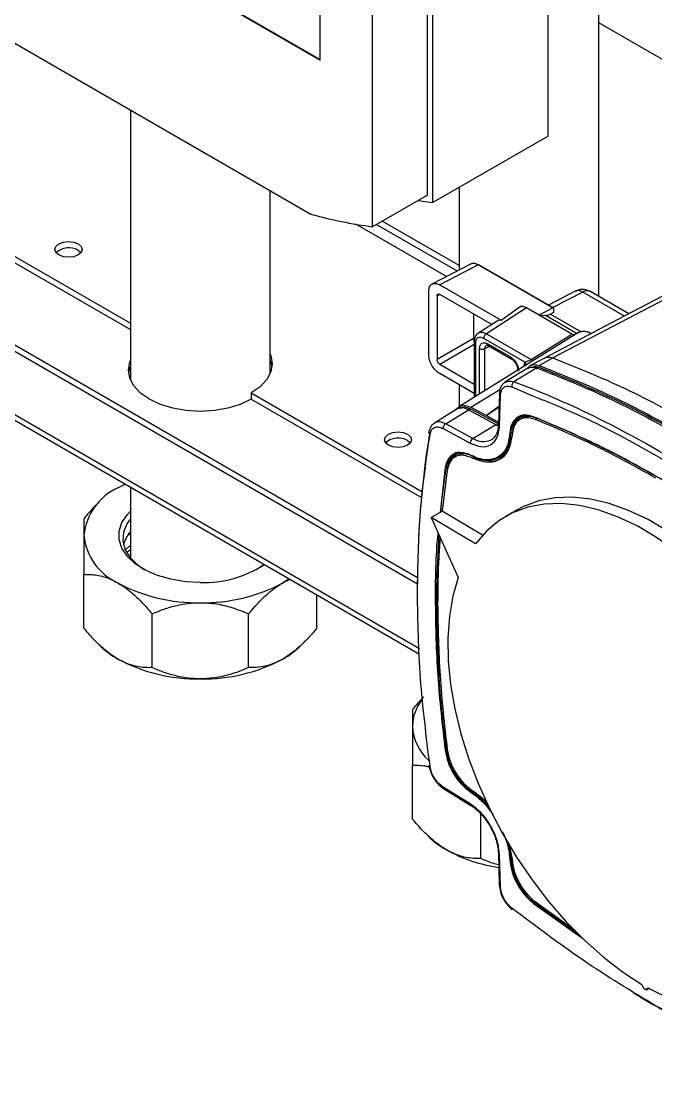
# Model space of a CAD drawing. Header units: millimetres. Extents: x 15 to 415, y 5 to 292.
# Drawn here: x 320.99 to 344.35, y 102.45 to 141.2 of the extents above; entities that cross this region are included whole.
import ezdxf

# ---------------------------------------------------------------- set-up
doc = ezdxf.new("R2010")
doc.units = ezdxf.units.MM

msp = doc.modelspace()

# ---------------------------------------------------------------- linework, layer by layer
at = {"color": 7, "linetype": 'Continuous', "lineweight": 25}
for p, q in [((331.9971, 139.7678), (331.9971, 152.0184)), ((333.9176, 133.6371), (333.9176, 151.6977)), ((335.9379, 134.8034), (335.9379, 151.3603)), ((336.1399, 134.5264), (336.1399, 151.3266)), ((340.3826, 136.9756), (340.3826, 150.6802)), ((328.0944, 142.0207), (331.9971, 139.7678)), ((328.1146, 142.0324), (331.9971, 139.7911)), ((342.2469, 131.0756), (342.2469, 141.6922)), ((319.4104, 141.1673), (331.6562, 134.098)), ((349.2582, 137.0913), (342.2469, 141.1388)), ((325.0145, 137.9321), (325.0145, 128.0215)), ((340.3826, 136.9756), (336.1399, 134.5264)), ((335.5698, 120.4997), (308.3931, 136.1885)), ((335.5717, 120.7318), (308.5951, 136.3051)), ((330.1574, 128.2548), (330.1574, 134.9632)), ((337.104, 135.083), (337.104, 132.0482)), ((317.3329, 134.5261), (325.0145, 130.0916)), ((335.9379, 134.8034), (333.9176, 133.6371)), ((307.5013, 134.177), (335.655, 117.9242)), ((317.3329, 134.2928), (325.0145, 129.8583)), ((336.6425, 131.809), (333.3115, 133.7319)), ((334.0723, 133.7265), (337.0384, 132.0142)), ((337.104, 132.2095), (334.2743, 133.8431)), ((323.0908, 132.7766), (323.1946, 132.6892)), ((337.5522, 132.2805), (336.1064, 131.5311)), ((337.8052, 132.2351), (336.3944, 131.5037)), ((340.5372, 130.658), (337.8052, 132.2351)), ((340.5292, 130.6807), (337.831, 132.2383)), ((336.3944, 131.5037), (338.6483, 130.2026)), ((345.7465, 131.5298), (340.5571, 128.8136)), ((335.9904, 128.9372), (335.9904, 131.2705)), ((336.2935, 131.0954), (336.2935, 128.7624)), ((338.3105, 130.0477), (336.3945, 131.1537)), ((341.4004, 131.2822), (340.3924, 130.7597)), ((341.5284, 131.3242), (341.3838, 131.2644)), ((341.6537, 131.2369), (341.5514, 131.2827)), ((343.3513, 130.4381), (341.9137, 131.268)), ((339.5864, 130.6524), (338.1083, 129.7073)), ((338.6483, 130.2026), (339.3567, 130.7022)), ((341.2573, 129.6878), (339.5864, 130.6524)), ((340.044, 130.3882), (340.5372, 130.658)), ((340.5693, 130.6576), (340.5292, 130.6807)), ((340.5765, 130.634), (340.5765, 130.484)), ((337.648, 129.5989), (337.648, 130.4301)), ((340.3074, 130.3754), (340.0813, 130.3667)), ((340.5765, 130.484), (340.4676, 130.4244)), ((338.5064, 130.1729), (337.789, 129.7142)), ((337.6323, 129.5353), (336.2935, 128.7624)), ((341.4961, 129.7453), (337.0934, 127.0119)), ((337.6652, 129.4352), (337.6652, 127.3668)), ((339.5291, 128.6569), (338.0099, 129.5339)), ((338.1083, 129.7073), (339.7596, 128.754)), ((339.7596, 128.754), (341.2573, 129.6878)), ((341.9668, 129.6933), (341.8864, 129.7471)), ((338.1591, 129.3339), (338.9937, 128.8521)), ((338.1783, 129.2745), (339.0272, 128.7844)), ((339.5156, 128.5922), (339.5291, 128.6569)), ((340.2431, 128.8101), (339.7288, 128.5348)), ((340.0497, 128.5384), (340.5571, 128.8136)), ((336.3945, 128.5875), (337.6652, 127.8539)), ((339.6371, 128.439), (338.7934, 127.9205)), ((339.9611, 128.448), (339.1255, 127.9342)), ((339.2549, 128.4037), (339.2549, 128.3539)), ((339.9529, 128.451), (339.9611, 128.448)), ((339.9584, 128.4115), (340.0591, 128.472)), ((337.6652, 127.504), (336.3944, 128.2376)), ((329.4548, 127.5283), (335.7394, 123.9003)), ((329.4548, 127.5283), (329.4548, 127.295)), ((337.104, 127.8279), (337.104, 127.0185)), ((338.5861, 127.516), (338.5507, 126.3669)), ((329.4548, 127.295), (335.7186, 123.679)), ((338.5925, 126.3042), (338.6274, 127.4385)), ((337.0407, 126.9396), (336.195, 126.42)), ((336.6121, 126.3953), (337.4499, 126.9101)), ((337.4499, 126.9101), (337.4418, 126.9144)), ((337.4499, 126.9101), (338.4616, 126.3668)), ((337.5418, 127.0004), (338.1118, 126.6943)), ((338.5516, 126.3962), (337.5437, 126.9374)), ((338.5709, 127.0242), (338.1118, 126.6943)), ((338.57, 126.992), (338.1118, 126.6943)), ((339.5967, 126.7078), (339.3634, 126.6317)), ((337.6118, 125.8585), (336.6121, 126.3953)), ((337.6118, 125.8585), (338.4616, 126.3668)), ((338.1118, 126.6943), (338.5535, 126.4571)), ((338.4616, 126.3668), (338.5616, 126.3352)), ((339.4338, 126.6015), (339.3459, 126.5507)), ((336.5164, 126.2194), (337.5161, 125.6826)), ((339.0711, 126.0746), (339.0087, 126.0399)), ((335.2126, 125.7788), (335.3164, 125.6914)), ((337.0402, 125.2193), (336.9524, 125.1685)), ((338.554, 125.143), (338.6161, 125.177)), ((338.6636, 125.1713), (338.5709, 125.1522)), ((336.6311, 124.7779), (336.6935, 124.8125)), ((336.669, 124.6909), (336.481, 123.1767)), ((324.5555, 124.0411), (324.8178, 124.1804)), ((325.0145, 124.0668), (325.0145, 121.456)), ((323.8619, 123.516), (323.7222, 123.3744)), ((336.0769, 122.9435), (336.481, 123.1767)), ((337.7117, 121.983), (336.0769, 122.9435)), ((336.0769, 122.9435), (337.0705, 120.7446)), ((337.9717, 122.3009), (336.481, 123.1767)), ((339.2198, 123.217), (338.8157, 122.9838)), ((325.0145, 122.3443), (324.966, 122.3162)), ((323.3003, 118.8792), (323.3003, 120.8549)), ((330.8578, 120.6936), (330.6164, 120.5422)), ((331.8717, 118.8792), (331.8717, 120.1083)), ((325.8108, 117.4299), (325.8108, 119.4056)), ((329.3612, 117.4299), (329.3612, 119.4056)), ((323.7222, 118.4093), (323.8619, 118.2676)), ((331.3101, 118.2676), (331.4488, 118.4083)), ((335.3898, 111.8627), (335.3898, 113.8385)), ((337.5161, 112.4218), (336.5164, 113.0392)), ((336.5342, 112.981), (337.5421, 112.3586)), ((337.9003, 110.4134), (337.9003, 112.0611)), ((335.8117, 111.3928), (335.9514, 111.2512)), ((338.9409, 110.9593), (339.0524, 110.3859)), ((338.5507, 110.6115), (338.5859, 109.4276)), ((338.6274, 109.3828), (338.5925, 110.5574)), ((339.9011, 108.8238), (341.3821, 107.7642)), ((343.833, 105.7779), (343.8924, 105.6464)), ((343.8924, 105.6464), (343.9434, 105.6169)), ((343.9434, 105.6169), (343.9951, 105.5871)), ((343.9951, 105.5871), (344.0553, 105.6495)), ((343.9951, 105.5871), (344.0796, 105.6359))]:
    msp.add_line(p, q, dxfattribs=at)
at = {"color": 8, "linetype": 'Continuous', "lineweight": 25}
for p, q in [((335.6476, 118.1218), (307.3829, 134.4386)), ((336.2935, 131.0954), (336.3881, 131.1559)), ((341.6537, 131.2369), (340.5535, 130.6666)), ((343.1868, 130.3519), (341.6537, 131.2369)), ((337.6323, 130.4391), (337.6323, 129.5353)), ((340.3074, 130.3754), (341.4493, 129.7163)), ((340.4676, 130.4244), (341.5912, 129.7757)), ((336.3945, 128.5875), (337.6652, 129.321)), ((337.707, 129.3589), (337.707, 127.3928)), ((337.8561, 127.4854), (337.8561, 129.1589)), ((338.0572, 129.1584), (338.2212, 129.2498)), ((338.0572, 127.6103), (338.0572, 129.1584)), ((339.5787, 128.5956), (339.5291, 128.6569)), ((339.5034, 128.5081), (339.5156, 128.5922)), ((339.5156, 128.5922), (339.5595, 128.543)), ((339.2092, 127.9029), (339.1255, 127.9342)), ((337.5418, 127.0004), (338.608, 127.6493)), ((339.0439, 127.7519), (339.7877, 127.4364)), ((337.5437, 126.9374), (337.4753, 126.8965)), ((338.4627, 126.3293), (338.5512, 126.3822)), ((339.9011, 126.5573), (339.9702, 126.5972)), ((337.5974, 125.135), (337.6614, 125.1719)), ((338.9244, 125.4649), (338.6636, 125.1713)), ((336.5913, 124.7817), (336.4087, 123.135)), ((336.6311, 114.3942), (336.6704, 114.4162)), ((337.6152, 112.8905), (337.5766, 112.8675)), ((339.0087, 110.387), (339.0479, 110.4089)), ((339.835, 108.7722), (341.6526, 107.4703)), ((339.8581, 108.8049), (339.8969, 108.8279))]:
    msp.add_line(p, q, dxfattribs=at)
at = {"color": 7, "linetype": 'Continuous', "lineweight": 25, "flags": 128}
for points in [[(335.5962, 134.6062), (335.8402, 134.5682), (336.1399, 134.5264)], [(323.0908, 133.0099), (323.1992, 132.9163), (323.2372, 132.8058), (323.1992, 132.6954), (323.0908, 132.6017), (322.9286, 132.5392), (322.7372, 132.5172), (322.5459, 132.5392), (322.3837, 132.6017), (322.2753, 132.6954), (322.2372, 132.8058), (322.2753, 132.9163), (322.3837, 133.0099), (322.5459, 133.0725), (322.7372, 133.0945), (322.9286, 133.0725), (323.0908, 133.0099)], [(345.4372, 131.5305), (342.9222, 130.2133), (340.2449, 128.811)], [(329.4548, 127.295), (329.0543, 127.1053), (328.5973, 126.9643), (328.1016, 126.8775), (327.586, 126.8482), (327.0704, 126.8775), (326.5746, 126.9643), (326.1177, 127.1053), (325.7172, 127.295), (325.3885, 127.5262), (325.1443, 127.79), (324.9939, 128.0762), (324.9431, 128.3739), (324.9939, 128.6715), (325.0145, 128.7262)], [(330.1574, 128.9595), (330.178, 128.9048), (330.2288, 128.6072), (330.178, 128.3095), (330.0276, 128.0233), (329.7834, 127.7595), (329.4548, 127.5283)], [(330.1574, 128.7262), (330.178, 128.6715), (330.2211, 128.4905)], [(324.9508, 128.2572), (324.9939, 128.4382), (325.0145, 128.4929)], [(335.2126, 126.0121), (335.321, 125.9185), (335.3591, 125.808), (335.321, 125.6976), (335.2126, 125.6039), (335.0504, 125.5414), (334.8591, 125.5194), (334.6677, 125.5414), (334.5055, 125.6039), (334.3971, 125.6976), (334.3591, 125.808), (334.3971, 125.9185), (334.5055, 126.0121), (334.6677, 126.0747), (334.8591, 126.0967), (335.0504, 126.0747), (335.2126, 126.0121)], [(338.3029, 125.8124), (338.2941, 125.8072), (338.2736, 125.796)], [(350.6537, 114.8501), (350.2655, 115.7749), (349.8191, 116.6855), (349.3188, 117.5729), (348.7695, 118.4283), (348.1768, 119.2432), (347.5465, 120.0098), (346.8846, 120.7204), (346.1978, 121.368), (345.4929, 121.9463), (344.7767, 122.4495), (344.0564, 122.8727), (343.3389, 123.2117), (342.6314, 123.4633), (341.9409, 123.6248), (341.2742, 123.6948), (340.6377, 123.6725), (340.0378, 123.5582), (339.4805, 123.353), (339.2198, 123.217)], [(350.2497, 114.6168), (349.8615, 115.5417), (349.415, 116.4523), (348.9147, 117.3396), (348.3655, 118.195), (347.7728, 119.01), (347.1424, 119.7765), (346.4806, 120.4871), (345.7938, 121.1347), (345.0888, 121.713), (344.3727, 122.2162), (343.6523, 122.6394), (342.9348, 122.9785), (342.2274, 123.23), (341.5369, 123.3916), (340.8701, 123.4616), (340.2336, 123.4393), (339.6338, 123.325), (339.0764, 123.1197), (338.567, 122.8256), (338.1106, 122.4454), (337.7117, 121.983)], [(327.586, 120.5598), (327.0347, 120.5893), (326.5022, 120.6767), (326.0067, 120.8192), (325.5649, 121.0118), (325.1919, 121.2479), (324.9005, 121.5197), (324.7005, 121.8177), (324.5988, 122.1318), (324.5988, 122.4514), (324.7005, 122.7656), (324.9005, 123.0636), (325.0145, 123.1837)], [(325.0145, 122.8939), (324.886, 122.7144), (324.7579, 122.4097), (324.7321, 122.0965), (324.8094, 121.7861), (324.987, 121.4898), (325.2586, 121.2182), (325.516, 121.0381)], [(329.6559, 121.0381), (329.9133, 121.2182), (329.9281, 121.2303)], [(337.0705, 120.7446), (336.8747, 120.0597), (336.7482, 119.3164), (336.6921, 118.522), (336.7071, 117.6842), (336.7929, 116.8113), (336.9488, 115.9118), (337.1732, 114.9944), (337.4638, 114.0683), (337.818, 113.1424), (338.2322, 112.2258), (338.7023, 111.3274), (339.2237, 110.4562), (339.7914, 109.6205), (340.3998, 108.8286), (341.0429, 108.0883), (341.7144, 107.4067), (342.4079, 106.7905), (343.1163, 106.2458), (343.833, 105.7779)], [(344.0553, 105.6495), (344.8071, 105.2734), (345.5496, 104.9924), (346.2749, 104.8094), (346.9751, 104.7264), (347.6427, 104.7444), (348.2705, 104.863), (348.8517, 105.0811), (349.3801, 105.3963), (349.85, 105.8051), (350.2563, 106.3032), (350.5947, 106.8853), (350.8615, 107.545), (351.0538, 108.2752), (351.1695, 109.0681), (351.2074, 109.9152), (351.1672, 110.8072), (351.0492, 111.7347), (350.8546, 112.6875)], [(338.5507, 110.6135), (338.5507, 110.6121), (338.5507, 110.6115)]]:
    msp.add_lwpolyline(points, dxfattribs=at)
at = {"color": 8, "linetype": 'Continuous', "lineweight": 25, "flags": 128}
for points in [[(336.4292, 123.1468), (336.474, 123.5779), (336.6311, 124.7779)], [(338.9165, 110.9557), (338.9689, 110.7265), (339.0087, 110.387)], [(341.5216, 107.5934), (340.9758, 107.9781), (339.8581, 108.8049)]]:
    msp.add_lwpolyline(points, dxfattribs=at)
at = {"color": 7, "linetype": 'Continuous', "lineweight": 25}
for centre, radius, start, end in [((336.5168, 152.1706), 18.7149, 254.94682, 262.01682), ((322.7457, 132.1731), 0.6953, 60.24263, 132.0681), ((327.3384, 96.475), 33.5951, 63.64995, 69.30756), ((339.5875, 126.0704), 0.6319, 64.64592, 115.73958), ((339.8502, 126.6543), 0.0152, 178.24789, 301.3455), ((325.7408, 91.8031), 37.5899, 52.06434, 67.94104), ((370.9169, 120.424), 35.3477, 170.86606, 180.15509), ((338.99, 126.0777), 0.0422, 239.61694, 296.34047), ((334.8675, 125.1753), 0.6953, 60.24263, 132.0681), ((337.7298, 125.6803), 0.2138, 123.51128, 179.37508), ((337.2068, 124.6317), 0.6889, 57.5293, 114.28091), ((337.5689, 125.2238), 0.0133, 173.15509, 305.32088), ((338.1308, 126.0914), 1.0387, 237.75763, 294.01553), ((336.6144, 124.8131), 0.039, 233.73587, 295.46516), ((325.4451, 122.0777), 2.1555, 114.37466, 174.3052), ((325.4451, 122.5055), 2.1555, 185.6948, 245.62534), ((325.8983, 121.6475), 1.178, 139.81112, 165.53876), ((327.7088, 124.6569), 4.099, 268.28271, 303.04702), ((327.4625, 126.0002), 6.1839, 241.95976, 271.1441), ((327.7094, 126.0002), 6.1839, 268.8559, 298.04024), ((326.1453, 120.5636), 3.2381, 225.15691, 240.59618), ((329.0266, 120.5636), 3.2381, 299.40382, 314.84309), ((327.4625, 123.2006), 6.1839, 241.95976, 271.1441), ((327.7094, 123.2006), 6.1839, 268.8559, 298.04024), ((337.0618, 115.2295), 1.6726, 142.51483, 178.43503), ((337.1953, 115.3596), 1.8075, 182.67571, 228.09062), ((336.6069, 114.4398), 0.0517, 252.52563, 297.96778), ((338.8663, 114.7223), 2.2591, 188.3529, 235.18933), ((337.6016, 112.8287), 0.0462, 122.81488, 174.20489), ((338.2348, 113.5472), 3.2381, 225.15691, 240.59618), ((339.3579, 115.6633), 5.6333, 241.21193, 261.92281), ((338.9876, 110.4281), 0.0462, 245.79961, 297.18101), ((341.2599, 110.5765), 2.2592, 184.81095, 231.64683), ((339.8855, 108.761), 0.0517, 122.02797, 167.47955), ((362.5757, 136.2758), 36.2142, 238.22527, 249.05958)]:
    msp.add_arc(centre, radius, start, end, dxfattribs=at)
at = {"color": 8, "linetype": 'Continuous', "lineweight": 25}
for centre, radius, start, end in [((338.6248, 126.371), 0.0742, 183.16933, 244.17012), ((339.673, 126.0798), 0.6654, 122.73612, 183.43916), ((339.7467, 126.1113), 0.6765, 126.50118, 183.10889), ((322.7814, 87.7611), 43.4268, 51.62399, 63.36531), ((338.027, 125.9739), 0.984, 302.34907, 3.84554), ((338.0018, 126.4532), 0.7112, 236.74271, 292.46472), ((337.255, 124.7288), 0.6258, 121.98502, 175.50255), ((337.327, 124.7599), 0.6357, 125.79753, 175.25877), ((376.2083, 119.7171), 39.9335, 176.26575, 187.66007), ((336.0032, 110.4815), 2.8581, 40.38406, 56.59687), ((337.582, 112.412), 0.0666, 171.51417, 233.80076), ((338.6184, 110.6206), 0.0683, 187.68027, 247.70405)]:
    msp.add_arc(centre, radius, start, end, dxfattribs=at)
at = {"color": 7, "linetype": 'Continuous', "lineweight": 25}
for points, knots in [([(337.8052, 132.2351), (337.7779, 132.249), (337.7239, 132.2764), (337.6251, 132.2987), (337.5663, 132.2784), (337.5287, 132.2654)], [0, 0, 0, 0, 0.2693154, 0.5318254, 1, 1, 1, 1]), ([(335.9904, 131.2705), (335.9921, 131.3013), (335.9953, 131.3622), (336.0281, 131.46), (336.1015, 131.5445), (336.2114, 131.5659), (336.3125, 131.5454), (336.3668, 131.5178), (336.3944, 131.5037)], [0, 0, 0, 0, 0.1304143, 0.2573969, 0.4999743, 0.7425698, 0.8695672, 1, 1, 1, 1]), ([(336.2935, 131.0954), (336.295, 131.1099), (336.298, 131.1387), (336.3214, 131.1637), (336.3548, 131.1714), (336.3812, 131.1596), (336.3945, 131.1537)], [0, 0, 0, 0, 0.25054469, 0.50038427, 0.75016722, 1, 1, 1, 1]), ([(341.9275, 131.2569), (341.8733, 131.2831), (341.7712, 131.3325), (341.6302, 131.3406), (341.5533, 131.3282), (341.5284, 131.3242)], [0, 0, 0, 0, 0.43385879, 0.81700225, 1, 1, 1, 1]), ([(339.5864, 130.6524), (339.5443, 130.6728), (339.4623, 130.7126), (339.3913, 130.7056), (339.3567, 130.7022)], [0, 0, 0, 0, 0.5132239, 1, 1, 1, 1]), ([(338.6483, 130.2026), (338.6176, 130.2037), (338.5649, 130.2057), (338.525, 130.1804), (338.5083, 130.1698)], [0, 0, 0, 0, 0.5816807, 1, 1, 1, 1]), ([(337.6313, 129.5813), (337.6335, 129.5589), (337.638, 129.514), (337.6638, 129.4512), (337.6876, 129.4212), (337.6955, 129.4113)], [0, 0, 0, 0, 0.4006179, 0.801178, 1, 1, 1, 1]), ([(337.8144, 129.7303), (337.7919, 129.713), (337.7473, 129.6787), (337.7008, 129.603), (337.6707, 129.5156), (337.667, 129.4498), (337.6652, 129.4173)], [0, 0, 0, 0, 0.25577992, 0.50895351, 0.7576067, 1, 1, 1, 1]), ([(338.0099, 129.5339), (337.9703, 129.5515), (337.8909, 129.5869), (337.7907, 129.5638), (337.7207, 129.4886), (337.7116, 129.4021), (337.707, 129.3589)], [0, 0, 0, 0, 0.2499573, 0.4999878, 0.7499732, 1, 1, 1, 1]), ([(341.3769, 129.6655), (341.3674, 129.6632), (341.3453, 129.6577), (341.3042, 129.6645), (341.273, 129.68), (341.2573, 129.6878)], [0, 0, 0, 0, 0.2714315, 0.6325177, 1, 1, 1, 1]), ([(341.8864, 129.7471), (341.8407, 129.7617), (341.7492, 129.791), (341.6238, 129.7895), (341.5325, 129.7696), (341.4913, 129.7387), (341.4807, 129.7307)], [0, 0, 0, 0, 0.2989393, 0.5978785, 0.8968178, 1, 1, 1, 1]), ([(337.8561, 129.1589), (337.8607, 129.2021), (337.8698, 129.2886), (337.9399, 129.3636), (338.04, 129.3869), (338.1194, 129.3516), (338.1591, 129.3339)], [0, 0, 0, 0, 0.2499717, 0.5000056, 0.750006, 1, 1, 1, 1]), ([(338.1173, 129.2896), (338.1237, 129.2914), (338.1368, 129.295), (338.1711, 129.2775), (338.1887, 129.2685)], [0, 0, 0, 0, 0.4860743, 1, 1, 1, 1]), ([(336.3944, 128.2376), (336.3407, 128.2758), (336.2347, 128.3513), (336.1016, 128.5356), (336.0279, 128.7047), (335.9953, 128.8401), (335.9921, 128.9045), (335.9904, 128.9372)], [0, 0, 0, 0, 0.2536082, 0.5006809, 0.7428208, 0.8695378, 1, 1, 1, 1]), ([(336.3945, 128.5875), (336.3812, 128.5969), (336.3547, 128.6157), (336.3213, 128.662), (336.298, 128.7139), (336.295, 128.7462), (336.2935, 128.7624)], [0, 0, 0, 0, 0.2505447, 0.5003843, 0.7501672, 1, 1, 1, 1]), ([(338.9937, 128.8521), (339.0334, 128.8239), (339.1128, 128.7675), (339.2129, 128.6288), (339.2831, 128.4727), (339.2922, 128.3757), (339.2968, 128.3272)], [0, 0, 0, 0, 0.2499717, 0.5000056, 0.750006, 1, 1, 1, 1]), ([(339.0233, 128.7867), (339.0537, 128.7652), (339.1143, 128.7221), (339.1908, 128.616), (339.2445, 128.4967), (339.2515, 128.4226), (339.255, 128.3856)], [0, 0, 0, 0, 0.2499598, 0.5000014, 0.7500422, 1, 1, 1, 1]), ([(339.5291, 128.6569), (339.5448, 128.6675), (339.5758, 128.6883), (339.6423, 128.7094), (339.6989, 128.7264), (339.7345, 128.7405), (339.7504, 128.7483), (339.7566, 128.7521), (339.7596, 128.754)], [0, 0, 0, 0, 0.2899414, 0.5722391, 0.8119444, 0.9124946, 0.9572868, 1, 1, 1, 1]), ([(339.625, 128.4232), (339.645, 128.4548), (339.6982, 128.5386), (339.8477, 128.5877), (339.9823, 128.5548), (340.0497, 128.5384)], [0, 0, 0, 0, 0.2321307, 0.6158991, 1, 1, 1, 1]), ([(339.6351, 128.4302), (339.6761, 128.4518), (339.7663, 128.4993), (339.8871, 128.468), (339.9529, 128.451)], [0, 0, 0, 0, 0.4546905, 1, 1, 1, 1]), ([(339.7565, 128.4558), (339.7954, 128.476), (339.8812, 128.5208), (339.9962, 128.4892), (340.0591, 128.472)], [0, 0, 0, 0, 0.4531324, 1, 1, 1, 1]), ([(340.0497, 128.5384), (340.9337, 128.1835), (342.7017, 127.4737), (345.3849, 126.0421), (348.068, 124.3758), (349.836, 123.0443), (350.72, 122.3786)], [0, 0, 0, 0, 0.2499989, 0.5000001, 0.7500012, 1, 1, 1, 1]), ([(340.0591, 128.472), (340.9415, 128.1177), (342.7064, 127.4092), (345.3849, 125.9801), (348.0633, 124.3167), (349.8282, 122.9876), (350.7106, 122.323)], [0, 0, 0, 0, 0.2499966, 0.5, 0.7500034, 1, 1, 1, 1]), ([(338.7958, 127.922), (338.7655, 127.8996), (338.705, 127.8549), (338.6407, 127.7545), (338.5972, 127.6368), (338.5895, 127.5462), (338.5857, 127.5012)], [0, 0, 0, 0, 0.2537435, 0.5058612, 0.7550166, 1, 1, 1, 1]), ([(338.6274, 127.4385), (338.6351, 127.5), (338.6504, 127.6229), (338.7443, 127.7396), (338.8776, 127.7939), (338.9884, 127.7659), (339.0439, 127.7519)], [0, 0, 0, 0, 0.2499974, 0.5000004, 0.7500056, 1, 1, 1, 1]), ([(339.7877, 127.4364), (340.4154, 127.1819), (341.9216, 126.571), (344.3345, 125.2714), (346.9797, 123.6331), (348.7163, 122.3262), (349.5745, 121.6804)], [0, 0, 0, 0, 0.1935212, 0.4644131, 0.7353051, 1, 1, 1, 1]), ([(337.024, 126.9347), (337.0243, 126.9355), (337.0482, 126.9986), (337.1547, 127.0563), (337.331, 127.0902), (337.4715, 127.0303), (337.5418, 127.0004)], [0, 0, 0, 0, 0.00427208, 0.33618139, 0.66809069, 1, 1, 1, 1]), ([(337.4418, 126.9144), (337.3756, 126.9405), (337.2433, 126.9929), (337.1032, 126.9859), (337.0513, 126.9387), (337.0407, 126.929)], [0, 0, 0, 0, 0.4427593, 0.8852051, 1, 1, 1, 1]), ([(337.1632, 126.9559), (337.1727, 126.9647), (337.2213, 127.0093), (337.3546, 127.0147), (337.4806, 126.9631), (337.5437, 126.9374)], [0, 0, 0, 0, 0.108963, 0.554453, 1, 1, 1, 1]), ([(339.835, 126.6548), (339.7237, 126.687), (339.4943, 126.7532), (339.3208, 126.6673), (339.2315, 126.6232)], [0, 0, 0, 0, 0.485299, 1, 1, 1, 1]), ([(336.1975, 126.4215), (336.1486, 126.3822), (336.0517, 126.3044), (336.0151, 126.1661), (335.997, 126.0975)], [0, 0, 0, 0, 0.5045805, 1, 1, 1, 1]), ([(338.5498, 126.3675), (338.55, 126.3629), (338.5526, 126.2899), (338.53, 126.168), (338.4818, 126.0091), (338.3981, 125.8873), (338.3328, 125.8166), (338.2817, 125.8021), (338.2782, 125.8011)], [0, 0, 0, 0, 0.0151235, 0.2384703, 0.4667304, 0.706702, 0.9794844, 1, 1, 1, 1]), ([(339.8283, 126.638), (339.7735, 126.6524), (339.6234, 126.6917), (339.5099, 126.6314), (339.4378, 126.5932)], [0, 0, 0, 0, 0.3647719, 1, 1, 1, 1]), ([(348.8336, 121.4601), (348.0873, 122.0096), (346.5947, 123.1087), (344.3343, 124.5027), (342.0739, 125.7185), (340.5813, 126.3427), (339.835, 126.6548)], [0, 0, 0, 0, 0.250003, 0.5, 0.7499908, 1, 1, 1, 1]), ([(336.0368, 126.0154), (336.0524, 126.0704), (336.0835, 126.1804), (336.1972, 126.2688), (336.3452, 126.2917), (336.4593, 126.2435), (336.5164, 126.2194)], [0, 0, 0, 0, 0.2499944, 0.49999953, 0.75000254, 1, 1, 1, 1]), ([(337.5161, 125.6826), (337.6501, 125.6271), (337.9282, 125.5119), (338.2844, 125.5948), (338.5343, 125.8619), (338.5736, 126.1604), (338.5925, 126.3042)], [0, 0, 0, 0, 0.2409887, 0.5, 0.7590113, 1, 1, 1, 1]), ([(337.5557, 125.2253), (337.4448, 125.2683), (337.2162, 125.3569), (336.9832, 125.3496), (336.9019, 125.2724), (336.8929, 125.2638)], [0, 0, 0, 0, 0.4560414, 0.9397121, 1, 1, 1, 1]), ([(337.2501, 125.3238), (337.1752, 125.329), (337.0884, 125.3351), (337.0335, 125.2818), (337.026, 125.2744)], [0, 0, 0, 0, 0.8627399, 1, 1, 1, 1]), ([(337.6321, 125.2016), (337.5396, 125.2351), (337.3366, 125.3085), (337.1312, 125.2936), (337.0544, 125.2202), (337.0454, 125.2116)], [0, 0, 0, 0, 0.42530914, 0.93282953, 1, 1, 1, 1]), ([(338.5333, 125.1638), (338.3851, 125.109), (338.0985, 125.0032), (337.7325, 125.153), (337.5557, 125.2253)], [0, 0, 0, 0, 0.51716277, 1, 1, 1, 1]), ([(338.0606, 125.0787), (338.1169, 125.0598), (338.3568, 124.9795), (338.5428, 125.0669), (338.6852, 125.1337)], [0, 0, 0, 0, 0.2346596, 1, 1, 1, 1]), ([(323.7243, 123.3722), (323.7069, 123.3561), (323.5583, 123.2173), (323.4213, 123.0512), (323.3003, 122.9045)], [0, 0, 0, 0, 0.1167347, 1, 1, 1, 1]), ([(323.3003, 122.9045), (323.3003, 122.8873), (323.3003, 122.8441), (323.3003, 122.7107), (323.3003, 122.5136), (323.3003, 122.3479), (323.3003, 122.2916)], [0, 0, 0, 0, 0.2056137, 0.5170117, 0.8361666, 1, 1, 1, 1]), ([(323.3003, 122.2916), (323.3003, 122.2026), (323.3003, 122.0227), (323.3003, 121.6815), (323.3003, 121.2923), (323.3003, 121.0014), (323.3003, 120.8549)], [0, 0, 0, 0, 0.2339983, 0.4727101, 0.7345837, 1, 1, 1, 1]), ([(336.4099, 122.2064), (336.3908, 121.9702), (336.3266, 121.1759), (336.3208, 120.3442), (336.3167, 119.7598)], [0, 0, 0, 0, 0.2973637, 1, 1, 1, 1]), ([(325.0145, 121.8999), (324.9902, 121.8863), (324.9279, 121.8516), (324.8756, 121.812), (324.8437, 121.7878)], [0, 0, 0, 0, 0.3895029, 1, 1, 1, 1]), ([(325.0145, 121.7517), (324.9899, 121.7383), (324.9515, 121.7175), (324.9193, 121.6937), (324.9078, 121.6852)], [0, 0, 0, 0, 0.6420426, 1, 1, 1, 1]), ([(323.3003, 120.8549), (323.3773, 120.8569), (323.5319, 120.8609), (323.7769, 120.8343), (324.0335, 120.7755), (324.295, 120.682), (324.4706, 120.5877), (324.5555, 120.5422)], [0, 0, 0, 0, 0.19775454, 0.39667957, 0.60057886, 0.80693592, 1, 1, 1, 1]), ([(324.5555, 120.5422), (324.6388, 120.4908), (324.8064, 120.3875), (325.1043, 120.1522), (325.4457, 119.8312), (325.6883, 119.5484), (325.8108, 119.4056)], [0, 0, 0, 0, 0.18935934, 0.38125769, 0.68749882, 1, 1, 1, 1]), ([(329.3612, 119.4056), (329.4382, 119.4966), (329.5928, 119.6791), (329.8378, 119.9352), (330.0944, 120.1734), (330.314, 120.3463), (330.489, 120.4661), (330.5739, 120.5168), (330.6164, 120.5422)], [0, 0, 0, 0, 0.1977377, 0.3966457, 0.6005276, 0.806867, 0.9032637, 1, 1, 1, 1]), ([(330.6164, 120.5422), (330.7, 120.5898), (330.7907, 120.6415), (330.8795, 120.6744), (330.8865, 120.677)], [0, 0, 0, 0, 0.9215796, 1, 1, 1, 1]), ([(336.0368, 113.797), (335.9013, 114.8856), (335.6297, 117.0669), (335.5906, 119.1377), (335.571, 120.1751)], [0, 0, 0, 0, 0.4990349, 1, 1, 1, 1]), ([(325.8108, 119.4056), (325.9557, 119.4666), (326.2473, 119.5893), (326.6947, 119.7181), (327.1436, 119.802), (327.4376, 119.8123), (327.586, 119.8175)], [0, 0, 0, 0, 0.262126, 0.5272899, 0.7614272, 1, 1, 1, 1]), ([(327.586, 119.8175), (327.6878, 119.815), (327.9828, 119.8076), (328.4693, 119.7249), (328.9582, 119.5771), (329.2478, 119.4539), (329.3612, 119.4056)], [0, 0, 0, 0, 0.1638321, 0.4746302, 0.7943879, 1, 1, 1, 1]), ([(324.5555, 117.7426), (324.4723, 117.794), (324.3046, 117.8973), (324.0067, 118.1326), (323.6653, 118.4536), (323.4228, 118.7364), (323.3003, 118.8792)], [0, 0, 0, 0, 0.18935934, 0.38125769, 0.68749882, 1, 1, 1, 1]), ([(331.8717, 118.8792), (331.7946, 118.7882), (331.64, 118.6057), (331.395, 118.3494), (331.1384, 118.1119), (330.877, 117.9036), (330.7013, 117.7951), (330.6164, 117.7426)], [0, 0, 0, 0, 0.19775454, 0.39667957, 0.60057886, 0.80693592, 1, 1, 1, 1]), ([(325.8108, 117.4299), (325.7337, 117.4279), (325.5791, 117.4239), (325.3341, 117.4505), (325.0775, 117.5093), (324.816, 117.6028), (324.6404, 117.697), (324.5555, 117.7426)], [0, 0, 0, 0, 0.1977545, 0.3966796, 0.6005789, 0.8069359, 1, 1, 1, 1]), ([(327.586, 117.018), (327.4404, 117.023), (327.1464, 117.0331), (326.6994, 117.1163), (326.2492, 117.2456), (325.9576, 117.3682), (325.8108, 117.4299)], [0, 0, 0, 0, 0.2339983, 0.4727101, 0.7345837, 1, 1, 1, 1]), ([(329.3612, 117.4299), (329.2478, 117.3816), (328.9628, 117.2604), (328.4744, 117.1118), (327.988, 117.028), (327.6878, 117.0205), (327.586, 117.018)], [0, 0, 0, 0, 0.2056137, 0.5170117, 0.8361666, 1, 1, 1, 1]), ([(330.6164, 117.7426), (330.5332, 117.6978), (330.3655, 117.6077), (330.0676, 117.499), (329.7262, 117.4259), (329.4837, 117.4285), (329.3612, 117.4299)], [0, 0, 0, 0, 0.1893593, 0.3812577, 0.6874988, 1, 1, 1, 1]), ([(335.8138, 116.3558), (335.7964, 116.3396), (335.6478, 116.2009), (335.5108, 116.0348), (335.3898, 115.8881)], [0, 0, 0, 0, 0.1167347, 1, 1, 1, 1]), ([(335.3898, 115.8881), (335.3898, 115.8709), (335.3898, 115.8276), (335.3898, 115.6942), (335.3898, 115.4972), (335.3898, 115.3314), (335.3898, 115.2752)], [0, 0, 0, 0, 0.2056137, 0.5170117, 0.8361666, 1, 1, 1, 1]), ([(335.3898, 115.2752), (335.3898, 115.1861), (335.3898, 115.0063), (335.3898, 114.6651), (335.3898, 114.2759), (335.3898, 113.9849), (335.3898, 113.8385)], [0, 0, 0, 0, 0.2339983, 0.4727101, 0.7345837, 1, 1, 1, 1]), ([(336.5913, 114.3905), (336.6201, 114.2466), (336.6794, 113.95), (336.9078, 113.4946), (337.2108, 113.092), (337.443, 112.9179), (337.5557, 112.8334)], [0, 0, 0, 0, 0.2426495, 0.5, 0.7573505, 1, 1, 1, 1]), ([(335.3898, 113.8385), (335.4669, 113.8402), (335.6216, 113.8436), (335.8296, 113.8247), (335.9625, 113.7915), (336.0112, 113.7793)], [0, 0, 0, 0, 0.3863087, 0.7749039, 1, 1, 1, 1]), ([(335.9964, 113.8353), (336.014, 113.753), (336.0493, 113.5881), (336.1783, 113.3394), (336.3467, 113.1192), (336.4771, 113.0238), (336.5424, 112.976)], [0, 0, 0, 0, 0.2493103, 0.4990686, 0.7492929, 1, 1, 1, 1]), ([(335.9978, 113.8356), (335.9995, 113.8285), (336.0033, 113.8128), (336.025, 113.8026), (336.0368, 113.797)], [0, 0, 0, 0, 0.4542478, 1, 1, 1, 1]), ([(336.5164, 113.0392), (336.4593, 113.081), (336.3452, 113.1646), (336.1972, 113.3584), (336.0835, 113.578), (336.0524, 113.724), (336.0368, 113.797)], [0, 0, 0, 0, 0.2499974, 0.5000004, 0.7500056, 1, 1, 1, 1]), ([(337.5974, 112.9059), (337.7912, 112.7753), (337.9899, 112.6415), (338.1463, 112.4249), (338.1501, 112.4196)], [0, 0, 0, 0, 0.9756717, 1, 1, 1, 1]), ([(338.5925, 110.5574), (338.5736, 110.7231), (338.5343, 111.0669), (338.2844, 111.6225), (337.9282, 112.1167), (337.6501, 112.3226), (337.5161, 112.4218)], [0, 0, 0, 0, 0.2409887, 0.5, 0.7590113, 1, 1, 1, 1]), ([(337.5422, 112.357), (337.5473, 112.3543), (337.6188, 112.3169), (337.7446, 112.2143), (337.9047, 112.0617), (338.0743, 111.8665), (338.1774, 111.7036), (338.2437, 111.5988)], [0, 0, 0, 0, 0.0202361, 0.2835716, 0.4841573, 0.6680401, 1, 1, 1, 1]), ([(336.645, 110.7262), (336.5618, 110.7775), (336.3941, 110.8809), (336.0962, 111.1161), (335.7548, 111.4372), (335.5123, 111.7199), (335.3898, 111.8627)], [0, 0, 0, 0, 0.18935934, 0.38125769, 0.68749882, 1, 1, 1, 1]), ([(338.2437, 111.5988), (338.3005, 111.4909), (338.3801, 111.3397), (338.4625, 111.1119), (338.5138, 110.9244), (338.5457, 110.7458), (338.5467, 110.6481), (338.5471, 110.6138)], [0, 0, 0, 0, 0.3263762, 0.4570995, 0.6699852, 0.8842882, 1, 1, 1, 1]), ([(337.9003, 110.4134), (337.8232, 110.4114), (337.6686, 110.4074), (337.4236, 110.434), (337.167, 110.4928), (336.9055, 110.5863), (336.7299, 110.6806), (336.645, 110.7262)], [0, 0, 0, 0, 0.1977545, 0.3966796, 0.6005789, 0.8069359, 1, 1, 1, 1]), ([(338.5637, 110.1735), (338.4904, 110.1936), (338.2604, 110.2564), (338.0462, 110.3498), (337.9003, 110.4134)], [0, 0, 0, 0, 0.3190514, 1, 1, 1, 1]), ([(338.9687, 110.386), (338.9855, 110.2461), (339.0203, 109.9579), (339.2174, 109.4942), (339.4976, 109.0688), (339.7248, 108.8691), (339.835, 108.7722)], [0, 0, 0, 0, 0.2426495, 0.5, 0.7573505, 1, 1, 1, 1]), ([(338.5857, 109.4369), (338.5944, 109.3565), (338.6118, 109.1959), (338.7183, 108.9399), (338.8692, 108.7038), (338.9943, 108.5909), (339.0569, 108.5344)], [0, 0, 0, 0, 0.2507062, 0.50092979, 0.75068811, 1, 1, 1, 1]), ([(339.0439, 108.5886), (338.9884, 108.6386), (338.8776, 108.7386), (338.7443, 108.9468), (338.6504, 109.1719), (338.6351, 109.3125), (338.6274, 109.3828)], [0, 0, 0, 0, 0.2499944, 0.49999954, 0.75000255, 1, 1, 1, 1]), ([(339.0578, 108.5355), (339.0525, 108.5406), (339.0408, 108.5517), (339.0428, 108.5756), (339.0439, 108.5886)], [0, 0, 0, 0, 0.4542911, 1, 1, 1, 1]), ([(344.3343, 104.9966), (343.4457, 105.5322), (341.672, 106.6013), (339.9188, 107.927), (339.0439, 108.5886)], [0, 0, 0, 0, 0.5009651, 1, 1, 1, 1])]:
    msp.add_open_spline(points, degree=3, knots=knots, dxfattribs=at)
at = {"color": 8, "linetype": 'Continuous', "lineweight": 25}
for points, knots in [([(341.5514, 131.2827), (341.5096, 131.2913), (341.4461, 131.3043), (341.3995, 131.275), (341.3836, 131.2649)], [0, 0, 0, 0, 0.6582591, 1, 1, 1, 1]), ([(341.9282, 131.258), (341.889, 131.2732), (341.8093, 131.3041), (341.7061, 131.2596), (341.6537, 131.2369)], [0, 0, 0, 0, 0.4914238, 1, 1, 1, 1]), ([(337.6323, 129.5353), (337.6328, 129.5271), (337.6337, 129.511), (337.6424, 129.4775), (337.6529, 129.4483), (337.6651, 129.4322), (337.6665, 129.4303)], [0, 0, 0, 0, 0.2450863, 0.4838319, 0.9402768, 1, 1, 1, 1]), ([(337.8158, 129.7283), (337.8177, 129.7306), (337.8477, 129.7658), (337.9261, 129.7665), (338.0257, 129.749), (338.0805, 129.7213), (338.1083, 129.7073)], [0, 0, 0, 0, 0.03178067, 0.50196187, 0.74776612, 1, 1, 1, 1]), ([(337.707, 129.3589), (337.6959, 129.3672), (337.6738, 129.3839), (337.6619, 129.4061), (337.6654, 129.4169), (337.6655, 129.4172)], [0, 0, 0, 0, 0.4916499, 0.9832997, 1, 1, 1, 1]), ([(338.0572, 129.1584), (338.0599, 129.1877), (338.0652, 129.2461), (338.0991, 129.2747), (338.1161, 129.289)], [0, 0, 0, 0, 0.5000109, 1, 1, 1, 1]), ([(338.1591, 129.3339), (338.1608, 129.32), (338.1642, 129.2923), (338.1777, 129.2708), (338.1886, 129.2686), (338.1888, 129.2686)], [0, 0, 0, 0, 0.4972054, 0.9944108, 1, 1, 1, 1]), ([(339.7596, 128.754), (339.7779, 128.7451), (339.8124, 128.7281), (339.843, 128.728), (339.8575, 128.728)], [0, 0, 0, 0, 0.52821177, 1, 1, 1, 1]), ([(340.2473, 128.8015), (340.2845, 128.8205), (340.3721, 128.8654), (340.4895, 128.8325), (340.5571, 128.8136)], [0, 0, 0, 0, 0.4241138, 1, 1, 1, 1]), ([(338.7887, 127.9123), (338.8341, 127.9363), (338.9296, 127.9869), (339.058, 127.9524), (339.1255, 127.9342)], [0, 0, 0, 0, 0.4746176, 1, 1, 1, 1]), ([(338.6274, 127.4385), (338.6163, 127.4474), (338.594, 127.4651), (338.5822, 127.489), (338.5861, 127.5004), (338.5863, 127.5012)], [0, 0, 0, 0, 0.4833102, 0.9666203, 1, 1, 1, 1]), ([(336.6121, 126.3953), (336.5443, 126.423), (336.4086, 126.4784), (336.2617, 126.4702), (336.2067, 126.4186), (336.1932, 126.4058)], [0, 0, 0, 0, 0.4298866, 0.8597999, 1, 1, 1, 1]), ([(339.2315, 126.6232), (339.1586, 126.5525), (339.017, 126.4152), (338.9845, 126.1635), (338.9687, 126.0413)], [0, 0, 0, 0, 0.514701, 1, 1, 1, 1]), ([(339.3634, 126.6317), (339.2866, 126.571), (339.2007, 126.5032), (339.1752, 126.3722), (339.1725, 126.3585)], [0, 0, 0, 0, 0.8948384, 1, 1, 1, 1]), ([(335.571, 120.1751), (335.5906, 121.1899), (335.6297, 123.2155), (335.9013, 125.0833), (336.0368, 126.0154)], [0, 0, 0, 0, 0.5009651, 1, 1, 1, 1]), ([(336.0368, 126.0154), (336.0257, 126.0263), (336.0035, 126.048), (335.9925, 126.0785), (335.9979, 126.0936), (335.9991, 126.0971)], [0, 0, 0, 0, 0.43607906, 0.87215811, 1, 1, 1, 1]), ([(338.9687, 126.0413), (338.943, 125.852), (338.8897, 125.4601), (338.6548, 125.2648), (338.5333, 125.1638)], [0, 0, 0, 0, 0.4828372, 1, 1, 1, 1]), ([(336.8929, 125.2638), (336.8208, 125.2148), (336.6712, 125.1131), (336.6186, 124.8948), (336.5913, 124.7817)], [0, 0, 0, 0, 0.4814318, 1, 1, 1, 1]), ([(337.026, 125.2744), (336.951, 125.2321), (336.8553, 125.1781), (336.8179, 125.0542), (336.8098, 125.0274)], [0, 0, 0, 0, 0.7836865, 1, 1, 1, 1]), ([(336.3263, 122.3916), (336.3246, 122.3771), (336.2326, 121.5516), (336.2172, 119.8009), (336.28, 117.1559), (336.4876, 115.3123), (336.5913, 114.3905)], [0, 0, 0, 0, 0.0059424, 0.3372923, 0.668634, 1, 1, 1, 1]), ([(336.5164, 113.0392), (336.5173, 113.025), (336.519, 112.9968), (336.5347, 112.983), (336.5425, 112.9762)], [0, 0, 0, 0, 0.5051737, 1, 1, 1, 1]), ([(337.5557, 112.8334), (337.734, 112.7048), (338.03, 112.4913), (338.2622, 112.1464), (338.3546, 112.0093)], [0, 0, 0, 0, 0.60233015, 1, 1, 1, 1]), ([(338.6906, 111.4076), (338.7489, 111.2866), (338.9158, 110.9408), (338.9479, 110.6046), (338.9687, 110.386)], [0, 0, 0, 0, 0.3497221, 1, 1, 1, 1]), ([(338.5858, 109.4369), (338.5879, 109.4268), (338.592, 109.4063), (338.6155, 109.3907), (338.6274, 109.3828)], [0, 0, 0, 0, 0.49477707, 1, 1, 1, 1]), ([(349.6247, 102.4804), (348.7498, 102.829), (346.9966, 103.5275), (345.2229, 104.5063), (344.3343, 104.9966)], [0, 0, 0, 0, 0.4990349, 1, 1, 1, 1])]:
    msp.add_open_spline(points, degree=3, knots=knots, dxfattribs=at)
at = {"color": 7, "linetype": 'Continuous', "lineweight": 25}
for points in [[(340.5372, 130.658), (340.5424, 130.6601), (340.5527, 130.6644), (340.5657, 130.6611), (340.5748, 130.6511), (340.5759, 130.6397), (340.5765, 130.634)], [(340.4676, 130.4244), (340.4399, 130.4109), (340.3846, 130.3839), (340.3331, 130.3783), (340.3074, 130.3754)], [(337.6323, 129.5353), (337.6368, 129.5387), (337.6457, 129.5455), (337.6493, 129.5584), (337.6452, 129.5713), (337.6359, 129.578), (337.6313, 129.5813)], [(338.1083, 129.7073), (338.0953, 129.6977), (338.0694, 129.6785), (338.037, 129.6327), (338.0143, 129.5815), (338.0114, 129.5497), (338.0099, 129.5339)], [(337.8561, 129.1589), (337.8708, 129.1522), (337.9001, 129.1387), (337.9565, 129.1329), (338.0129, 129.1384), (338.0425, 129.1517), (338.0572, 129.1584)], [(340.5571, 128.8136), (341.4407, 128.4621), (343.2079, 127.7591), (344.9959, 126.7726), (345.8899, 126.2793)], [(350.6066, 122.3025), (349.7246, 122.9664), (347.9607, 124.2943), (345.2838, 125.9566), (342.607, 127.385), (340.8431, 128.0936), (339.9611, 128.448)], [(339.1255, 127.9342), (339.1127, 127.9246), (339.0872, 127.9053), (339.0585, 127.8573), (339.0415, 127.8031), (339.0431, 127.769), (339.0439, 127.7519)], [(336.6121, 126.3953), (336.5991, 126.3858), (336.5731, 126.3667), (336.5412, 126.3203), (336.5195, 126.2681), (336.5174, 126.2357), (336.5164, 126.2194)], [(339.9011, 126.5573), (339.791, 126.5877), (339.5708, 126.6484), (339.302, 126.5515), (339.1087, 126.3314), (339.0711, 126.0939), (339.0524, 125.9752)], [(344.3474, 124.3973), (343.6029, 124.8101), (342.1138, 125.6357), (340.6386, 126.2501), (339.9011, 126.5573)], [(339.0524, 125.9752), (339.02, 125.7796), (338.9554, 125.3885), (338.6188, 125.046), (338.1539, 124.9257), (337.7829, 125.0652), (337.5974, 125.135)], [(337.5974, 125.135), (337.4852, 125.1781), (337.2608, 125.2643), (336.9735, 125.2069), (336.7553, 125.0225), (336.6978, 124.8014), (336.669, 124.6909)], [(336.3167, 119.7598), (336.3315, 118.8915), (336.361, 117.1549), (336.5663, 115.3329), (336.669, 114.4219)], [(336.669, 114.4219), (336.6978, 114.2781), (336.7553, 113.9907), (336.9735, 113.5543), (337.2608, 113.1653), (337.4852, 112.9923), (337.5974, 112.9059)], [(339.0524, 110.3859), (339.0711, 110.2454), (339.1087, 109.9646), (339.302, 109.5213), (339.5708, 109.1141), (339.791, 108.9206), (339.9011, 108.8238)]]:
    msp.add_open_spline(points, degree=3, dxfattribs=at)
at = {"color": 8, "linetype": 'Continuous', "lineweight": 25}
msp.add_open_spline([(338.9937, 128.8521), (338.9951, 128.8375), (338.9978, 128.8084), (339.0146, 128.7941), (339.023, 128.7869)], degree=3, dxfattribs=at)

doc.saveas('drawing.dxf')
